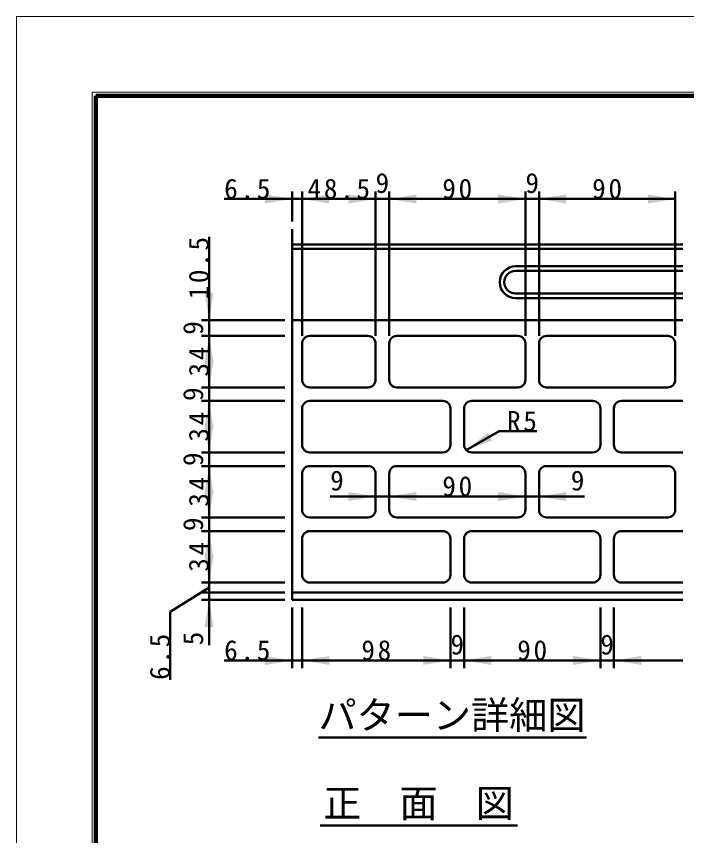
# Model space of a CAD drawing. Units: millimetres, scale not verified, with parts at other scales. Extents: x -2102 to 2102, y -1485 to 1485.
# Drawn here: x -2102 to -1217, y 402 to 1485 of the extents above; entities that cross this region are included whole.
import ezdxf
from ezdxf.enums import TextEntityAlignment as Align

# ---------------------------------------------------------------- set-up
doc = ezdxf.new("R2010")
doc.units = ezdxf.units.MM
doc.header["$LTSCALE"] = 5
doc.layers.add('0-0_V-nasSTD', color=7, linetype='Continuous', lineweight=35)
doc.layers.add('0-1_0', color=7, linetype='Continuous', lineweight=50)
doc.styles.add('ＭＳ ゴシック', font='')
doc.styles.get('ＭＳ ゴシック').set_extended_font_data('MS Gothic')

msp = doc.modelspace()

# ---------------------------------------------------------------- linework, layer by layer
at = {"layer": '0-0_V-nasSTD', "lineweight": 100}
msp.add_line((-1997.5, 1380), (-1997.5, -1380), dxfattribs=at)
at = {"layer": '0-0_V-nasSTD', "lineweight": 18}
for points in [[(-2102.5, -1485), (-2102.5, 1485), (2102.5, 1485), (2102.5, -1485)], [(-2002.5, -1385), (-2002.5, 1385), (2002.5, 1385), (2002.5, -1385)]]:
    msp.add_lwpolyline(points, close=True, dxfattribs=at)
at = {"layer": '0-0_V-nasSTD', "lineweight": 100}
msp.add_lwpolyline([(1997.5, -1380), (1997.5, 1380), (-1997.5, 1380)], dxfattribs=at)
at = {"layer": '0-0_V-nasSTD'}
for points in [[(-1773.91, 1237.66), (-1773.91, 1249.66), (-1737.91, 1243.66)], [(-1724.91, 1243.66), (-1688.91, 1237.66), (-1688.91, 1249.66)], [(-1663.91, 1237.66), (-1663.91, 1249.66), (-1627.91, 1243.66)], [(-1609.91, 1243.66), (-1573.91, 1237.66), (-1573.91, 1249.66)], [(-1465.91, 1237.66), (-1465.91, 1249.66), (-1429.91, 1243.66)], [(-1411.91, 1243.66), (-1375.91, 1237.66), (-1375.91, 1249.66)], [(-1267.91, 1237.66), (-1267.91, 1249.66), (-1231.91, 1243.66)], [(-1853.91, 1119.66), (-1847.91, 1083.66), (-1841.91, 1119.66)], [(-1853.91, 1026.66), (-1847.91, 1062.66), (-1841.91, 1026.66)], [(-1853.91, 1030.66), (-1847.91, 994.66), (-1841.91, 1030.66)], [(-1853.91, 940.66), (-1847.91, 976.66), (-1841.91, 940.66)], [(-1853.91, 944.66), (-1847.91, 908.66), (-1841.91, 944.66)], [(-1507.981, 911.589), (-1479.804, 934.785), (-1473.804, 924.392)], [(-1853.91, 854.66), (-1847.91, 890.66), (-1841.91, 854.66)], [(-1853.91, 858.66), (-1847.91, 822.66), (-1841.91, 858.66)], [(-1663.91, 844.402), (-1663.91, 856.402), (-1627.91, 850.402)], [(-1609.91, 850.402), (-1573.91, 844.402), (-1573.91, 856.402)], [(-1465.91, 844.402), (-1465.91, 856.402), (-1429.91, 850.402)], [(-1411.91, 850.402), (-1375.91, 844.402), (-1375.91, 856.402)], [(-1853.91, 768.66), (-1847.91, 804.66), (-1841.91, 768.66)], [(-1853.91, 772.66), (-1847.91, 736.66), (-1841.91, 772.66)], [(-1853.91, 677.66), (-1847.91, 713.66), (-1841.91, 677.66)], [(-1773.91, 627.66), (-1773.91, 639.66), (-1737.91, 633.66)], [(-1724.91, 633.66), (-1688.91, 627.66), (-1688.91, 639.66)], [(-1564.91, 627.66), (-1564.91, 639.66), (-1528.91, 633.66)], [(-1510.91, 633.66), (-1474.91, 627.66), (-1474.91, 639.66)], [(-1366.91, 627.66), (-1366.91, 639.66), (-1330.91, 633.66)], [(-1312.91, 633.66), (-1276.91, 627.66), (-1276.91, 639.66)]]:
    msp.add_solid(points, dxfattribs=at)
at = {"layer": '0-1_0'}
for p, q in [((-1737.91, 1213.66), (-1737.91, 1253.66)), ((-1724.91, 1062.66), (-1724.91, 1253.66)), ((-1627.91, 1062.66), (-1627.91, 1253.66)), ((-1609.91, 1062.66), (-1609.91, 1253.66)), ((-1429.91, 1062.66), (-1429.91, 1253.66)), ((-1411.91, 1062.66), (-1411.91, 1253.66)), ((-1231.91, 1062.66), (-1231.91, 1253.66)), ((-1827.91, 1243.66), (-1737.91, 1243.66)), ((-1737.91, 1243.66), (-1724.91, 1243.66)), ((-1724.91, 1243.66), (-1627.91, 1243.66)), ((-1627.91, 1243.66), (-1609.91, 1243.66)), ((-1609.91, 1243.66), (-1429.91, 1243.66)), ((-1429.91, 1243.66), (-1411.91, 1243.66)), ((-1411.91, 1243.66), (-1231.91, 1243.66)), ((-1737.91, 713.66), (-1737.91, 1203.66)), ((-1847.91, 1193.66), (-1847.91, 1083.66)), ((-1221.91, 1183.66), (-1737.91, 1183.66)), ((-1221.91, 1177.66), (-1737.91, 1177.66)), ((-1442.91, 1154.66), (-1221.91, 1154.66)), ((-1442.91, 1148.66), (-1221.91, 1148.66)), ((-1442.91, 1118.66), (-1221.91, 1118.66)), ((-1442.91, 1112.66), (-1221.91, 1112.66)), ((-1747.91, 1083.66), (-1857.91, 1083.66)), ((-1847.91, 1062.66), (-1847.91, 1083.66)), ((-1221.91, 1083.66), (-1737.91, 1083.66)), ((-1747.91, 1062.66), (-1857.91, 1062.66)), ((-1847.91, 994.66), (-1847.91, 1062.66)), ((-1637.91, 1062.66), (-1714.91, 1062.66)), ((-1599.91, 1062.66), (-1439.91, 1062.66)), ((-1401.91, 1062.66), (-1241.91, 1062.66)), ((-1724.91, 1052.66), (-1724.91, 1004.66)), ((-1627.91, 1004.66), (-1627.91, 1052.66)), ((-1609.91, 1052.66), (-1609.91, 1004.66)), ((-1429.91, 1004.66), (-1429.91, 1052.66)), ((-1411.91, 1052.66), (-1411.91, 1004.66)), ((-1231.91, 1052.66), (-1231.91, 1004.66)), ((-1747.91, 994.66), (-1857.91, 994.66)), ((-1847.91, 976.66), (-1847.91, 994.66)), ((-1714.91, 994.66), (-1637.91, 994.66)), ((-1599.91, 994.66), (-1439.91, 994.66)), ((-1241.91, 994.66), (-1401.91, 994.66)), ((-1747.91, 976.66), (-1857.91, 976.66)), ((-1847.91, 908.66), (-1847.91, 976.66)), ((-1714.91, 976.66), (-1538.91, 976.66)), ((-1340.91, 976.66), (-1500.91, 976.66)), ((-1302.91, 976.66), (-1221.91, 976.66)), ((-1724.91, 918.66), (-1724.91, 966.66)), ((-1528.91, 918.66), (-1528.91, 966.66)), ((-1510.91, 918.66), (-1510.91, 966.66)), ((-1330.91, 918.66), (-1330.91, 966.66)), ((-1312.91, 918.66), (-1312.91, 966.66)), ((-1464.68, 936.589), (-1507.981, 911.589)), ((-1414.68, 936.589), (-1464.68, 936.589)), ((-1747.91, 908.66), (-1857.91, 908.66)), ((-1847.91, 890.66), (-1847.91, 908.66)), ((-1714.91, 908.66), (-1538.91, 908.66)), ((-1500.91, 908.66), (-1340.91, 908.66)), ((-1302.91, 908.66), (-1221.91, 908.66)), ((-1747.91, 890.66), (-1857.91, 890.66)), ((-1847.91, 822.66), (-1847.91, 890.66)), ((-1637.91, 890.66), (-1714.91, 890.66)), ((-1599.91, 890.66), (-1439.91, 890.66)), ((-1401.91, 890.66), (-1241.91, 890.66)), ((-1724.91, 880.66), (-1724.91, 832.66)), ((-1627.91, 832.66), (-1627.91, 880.66)), ((-1609.91, 880.66), (-1609.91, 832.66)), ((-1429.91, 832.66), (-1429.91, 880.66)), ((-1411.91, 880.66), (-1411.91, 832.66)), ((-1231.91, 880.66), (-1231.91, 832.66)), ((-1687.91, 850.402), (-1627.91, 850.402)), ((-1627.91, 850.402), (-1609.91, 850.402)), ((-1609.91, 850.402), (-1429.91, 850.402)), ((-1429.91, 850.402), (-1411.91, 850.402)), ((-1351.91, 850.402), (-1411.91, 850.402)), ((-1747.91, 822.66), (-1857.91, 822.66)), ((-1847.91, 804.66), (-1847.91, 822.66)), ((-1714.91, 822.66), (-1637.91, 822.66)), ((-1599.91, 822.66), (-1439.91, 822.66)), ((-1241.91, 822.66), (-1401.91, 822.66)), ((-1747.91, 804.66), (-1857.91, 804.66)), ((-1714.91, 804.66), (-1538.91, 804.66)), ((-1340.91, 804.66), (-1500.91, 804.66)), ((-1302.91, 804.66), (-1221.91, 804.66)), ((-1724.91, 746.66), (-1724.91, 794.66)), ((-1528.91, 746.66), (-1528.91, 794.66)), ((-1510.91, 746.66), (-1510.91, 794.66)), ((-1330.91, 746.66), (-1330.91, 794.66)), ((-1312.91, 746.66), (-1312.91, 794.66)), ((-1747.91, 736.66), (-1857.91, 736.66)), ((-1714.91, 736.66), (-1538.91, 736.66)), ((-1500.91, 736.66), (-1340.91, 736.66)), ((-1302.91, 736.66), (-1221.91, 736.66)), ((-1899.446, 697.943), (-1847.91, 730.16)), ((-1747.91, 723.66), (-1857.91, 723.66)), ((-1847.91, 713.66), (-1847.91, 723.66)), ((-1221.91, 723.66), (-1737.91, 723.66)), ((-1747.91, 713.66), (-1857.91, 713.66)), ((-1847.91, 653.66), (-1847.91, 713.66)), ((-1737.91, 713.66), (-1221.91, 713.66)), ((-1899.446, 607.943), (-1899.446, 697.943)), ((-1737.91, 703.66), (-1737.91, 623.66)), ((-1724.91, 703.66), (-1724.91, 623.66)), ((-1528.91, 703.66), (-1528.91, 623.66)), ((-1510.91, 703.66), (-1510.91, 623.66)), ((-1330.91, 703.66), (-1330.91, 623.66)), ((-1312.91, 703.66), (-1312.91, 623.66)), ((-1827.91, 633.66), (-1737.91, 633.66)), ((-1737.91, 633.66), (-1724.91, 633.66)), ((-1724.91, 633.66), (-1528.91, 633.66)), ((-1528.91, 633.66), (-1510.91, 633.66)), ((-1510.91, 633.66), (-1330.91, 633.66)), ((-1330.91, 633.66), (-1312.91, 633.66)), ((-1312.91, 633.66), (-1221.91, 633.66)), ((-1703.365, 531.897), (-1349.355, 531.897)), ((-1701.05, 415.4), (-1440.244, 415.4))]:
    msp.add_line(p, q, dxfattribs=at)
msp.add_lwpolyline([(-1847.91, 723.66), (-1847.91, 736.66), (-1847.91, 804.66)], dxfattribs=at)
for centre, radius, start, end in [((-1442.91, 1133.66), 21, 90, 270), ((-1442.91, 1133.66), 15, 90, 270), ((-1714.91, 1052.66), 10, 90, 180), ((-1637.91, 1052.66), 10, 0, 90), ((-1599.91, 1052.66), 10, 90, 180), ((-1439.91, 1052.66), 10, 0, 90), ((-1401.91, 1052.66), 10, 90, 180), ((-1241.91, 1052.66), 10, 0, 90), ((-1714.91, 1004.66), 10, 180, 270), ((-1637.91, 1004.66), 10, 270, 0), ((-1599.91, 1004.66), 10, 180, 270), ((-1439.91, 1004.66), 10, 270, 0), ((-1401.91, 1004.66), 10, 180, 270), ((-1241.91, 1004.66), 10, 270, 0), ((-1714.91, 966.66), 10, 90, 180), ((-1538.91, 966.66), 10, 0, 90), ((-1500.91, 966.66), 10, 90, 180), ((-1340.91, 966.66), 10, 0, 90), ((-1302.91, 966.66), 10, 90, 180), ((-1714.91, 918.66), 10, 180, 270), ((-1538.91, 918.66), 10, 270, 0), ((-1500.91, 918.66), 10, 180, 270), ((-1340.91, 918.66), 10, 270, 0), ((-1302.91, 918.66), 10, 180, 270), ((-1714.91, 880.66), 10, 90, 180), ((-1637.91, 880.66), 10, 0, 90), ((-1599.91, 880.66), 10, 90, 180), ((-1439.91, 880.66), 10, 0, 90), ((-1401.91, 880.66), 10, 90, 180), ((-1241.91, 880.66), 10, 0, 90), ((-1714.91, 832.66), 10, 180, 270), ((-1637.91, 832.66), 10, 270, 0), ((-1599.91, 832.66), 10, 180, 270), ((-1439.91, 832.66), 10, 270, 0), ((-1401.91, 832.66), 10, 180, 270), ((-1241.91, 832.66), 10, 270, 0), ((-1714.91, 794.66), 10, 90, 180), ((-1538.91, 794.66), 10, 0, 90), ((-1500.91, 794.66), 10, 90, 180), ((-1340.91, 794.66), 10, 0, 90), ((-1302.91, 794.66), 10, 90, 180), ((-1714.91, 746.66), 10, 180, 270), ((-1538.91, 746.66), 10, 270, 0), ((-1500.91, 746.66), 10, 180, 270), ((-1340.91, 746.66), 10, 270, 0), ((-1302.91, 746.66), 10, 180, 270)]:
    msp.add_arc(centre, radius, start, end, dxfattribs=at)

# ---------------------------------------------------------------- texts
at = {"layer": '0-0_V-nasSTD', "style": 'ＭＳ ゴシック'}
for s, height, p in [('9', 26.39, (-1627.91, 1243.66)), ('9', 26.39, (-1429.91, 1243.66)), ('9', 26.39, (-1687.91, 850.402)), ('9', 26.39, (-1369.91, 850.402)), ('9', 26.39, (-1528.91, 633.66)), ('9', 26.39, (-1330.91, 633.66)), ('パターン詳細図', 36.95, (-1703.365, 531.897)), ('正\u3000面\u3000図', 36.95, (-1697.05, 415.4))]:
    msp.add_text(s, height=height, dxfattribs=at).set_placement(p, align=Align.BOTTOM_LEFT)
for s, p in [('9', (-1847.91, 1064.16)), ('9', (-1847.91, 976.66)), ('9', (-1847.91, 890.66)), ('9', (-1847.91, 804.66)), ('5', (-1847.91, 653.66))]:
    msp.add_text(s, height=26.39, rotation=90, dxfattribs=at).set_placement(p, align=Align.BOTTOM_LEFT)
at = {"layer": '0-0_V-nasSTD', "char_height": 26.39, "attachment_point": 7, "style": 'ＭＳ ゴシック'}
for s, insert in [('\\T1.2;6.5', (-1827.91, 1243.66)), ('\\T1.2;48.5', (-1717.81, 1243.66)), ('\\T1.2;90', (-1539.71, 1243.66)), ('\\T1.2;90', (-1341.71, 1243.66)), ('\\T1.2;R5', (-1454.28, 936.589)), ('\\T1.2;90', (-1539.71, 850.402)), ('\\T1.2;6.5', (-1827.91, 633.66)), ('\\T1.2;98', (-1646.71, 633.66)), ('\\T1.2;90', (-1440.71, 633.66))]:
    msp.add_mtext(s, dxfattribs=dict(at, insert=insert))
at = {"layer": '0-0_V-nasSTD', "char_height": 26.39, "attachment_point": 7, "rotation": 90, "style": 'ＭＳ ゴシック'}
for s, insert in [('\\T1.2;10.5', (-1847.91, 1110.86)), ('\\T1.2;34', (-1847.91, 1008.86)), ('\\T1.2;34', (-1847.91, 922.86)), ('\\T1.2;34', (-1847.91, 836.86)), ('\\T1.2;34', (-1847.91, 750.86)), ('\\T1.2;6.5', (-1899.446, 607.943))]:
    msp.add_mtext(s, dxfattribs=dict(at, insert=insert))

doc.saveas('drawing.dxf')
